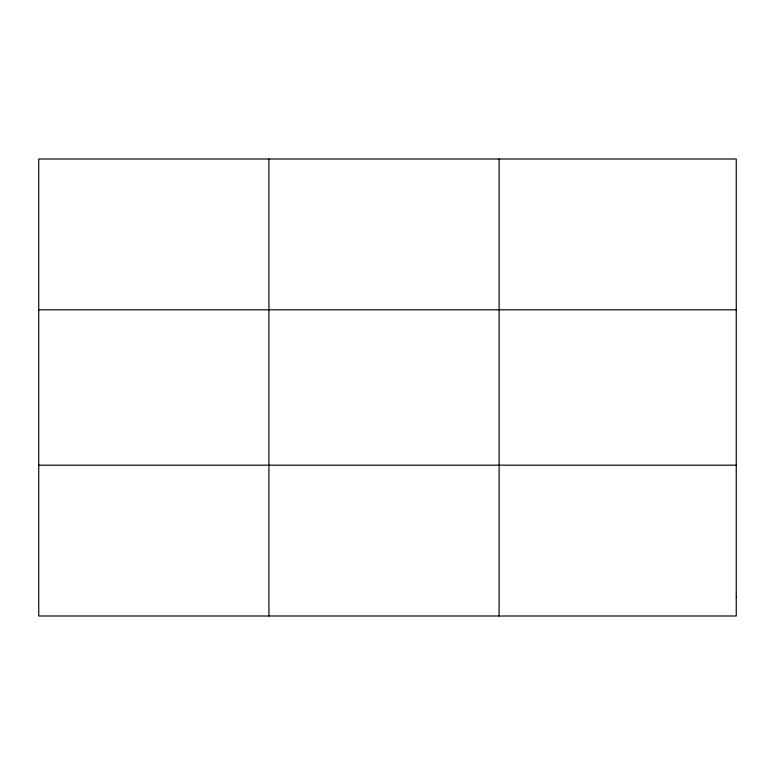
<?xml version="1.0" encoding="UTF-8"?>
<svg xmlns="http://www.w3.org/2000/svg" width="775" height="775" viewBox="0 0 775 775"><rect width="100%" height="100%" fill="white"/><g stroke="black" fill="none" stroke-linecap="round" stroke-linejoin="round"><path stroke-width="1.16" d="M268.925 159.001L268.925 615.999M499.1 159.001L499.1 615.999M38.75 309.806L736.25 309.806M38.75 465.194L736.25 465.194M736.25 597.147L736.25 615.999L38.75 615.999L38.75 159.001L736.25 159.001L736.25 597.147"/></g></svg>
